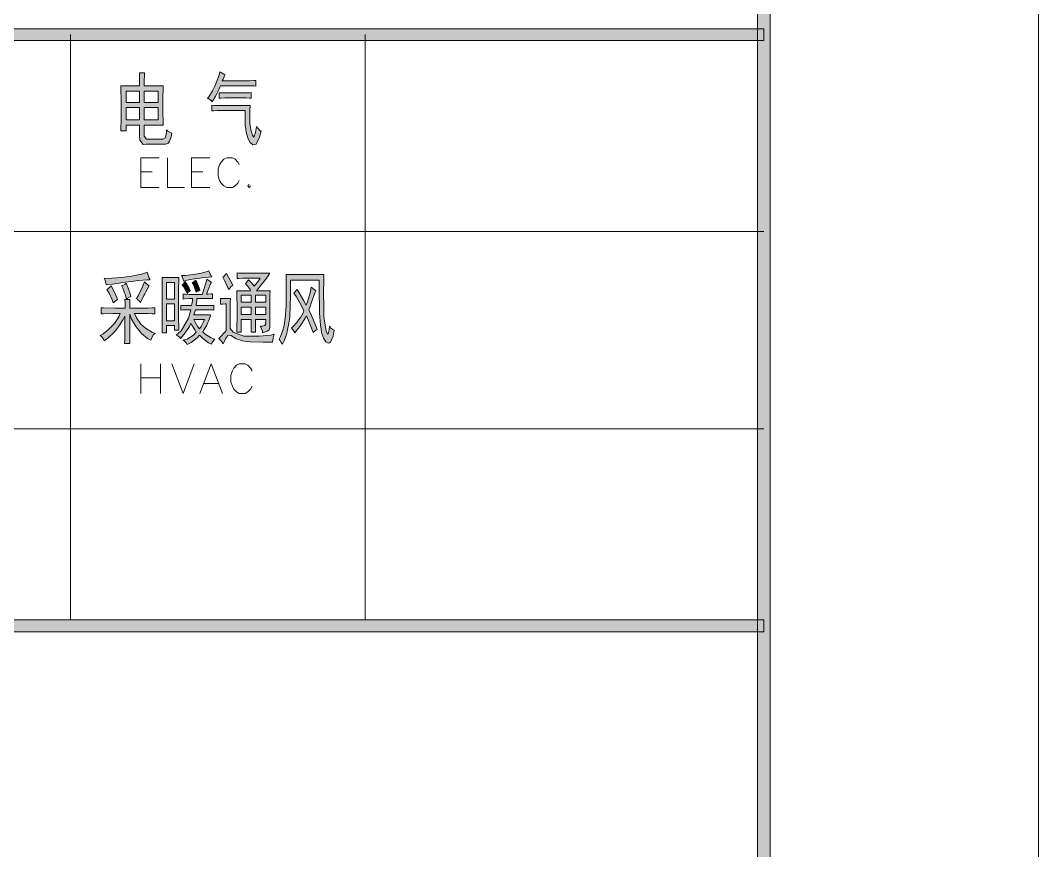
# Model space of a CAD drawing. Header units: millimetres. Extents: x 805 to 6044844, y 120 to 7887884.
# Drawn here: x 6039287 to 6044844, y 7865270 to 7869800 of the extents above; entities that cross this region are included whole.
import ezdxf

# ---------------------------------------------------------------- set-up
doc = ezdxf.new("R2010")
doc.units = ezdxf.units.MM

msp = doc.modelspace()

# ---------------------------------------------------------------- hatches: boundary and pattern name
h = msp.add_hatch(color=0)
h.dxf.hatch_style = 2
h.paths.add_polyline_path([(6043378.9, 7800256.9), (6043309.1, 7800327.2), (6043309.1, 7886349.6), (6043378.9, 7886419.9)])
h = msp.add_hatch(color=0)
h.dxf.hatch_style = 2
h.paths.add_polyline_path([(6035816, 7869690.5), (6035816, 7869754.9), (6043344, 7869754.9), (6043344, 7869690.5)])
h = msp.add_hatch(color=0)
h.paths.add_polyline_path([(6040113.7, 7869184.9), (6040109.4, 7869165.6), (6040101.4, 7869140.4), (6040097.6, 7869135), (6040093.9, 7869129.6), (6040081, 7869124.3), (6040072.4, 7869124.3), (6039973.1, 7869124.3), (6039956.5, 7869123.2), (6039938.8, 7869146.3), (6039937.7, 7869169.9), (6039937.7, 7869228.9), (6039864.2, 7869228.9), (6039864.2, 7869196.7), (6039835.2, 7869196.7), (6039835.7, 7869205.3), (6039836.3, 7869263.3), (6039836.3, 7869313.2), (6039836.3, 7869363.1), (6039835.7, 7869428), (6039835.2, 7869443.6), (6039937.7, 7869443.6), (6039937.7, 7869466.1), (6039937.2, 7869501.6), (6039936.6, 7869514.4), (6039964.5, 7869514.4), (6039964, 7869503.2), (6039963.5, 7869467.7), (6039963.5, 7869443.6), (6040066, 7869443.6), (6040065.4, 7869430.7), (6040064.4, 7869378.1), (6040064.4, 7869338.9), (6040064.4, 7869299.8), (6040065.4, 7869245), (6040066, 7869228.9), (6039963.5, 7869228.9), (6039963.5, 7869183.3), (6039963.5, 7869168.3), (6039975.3, 7869152.7), (6039987.1, 7869152.7), (6040054.2, 7869152.7), (6040064.4, 7869152.7), (6040076.7, 7869158.6), (6040078.3, 7869164.5), (6040080.5, 7869170.4), (6040083.7, 7869189.2), (6040084.7, 7869202.1), (6040091.2, 7869196.2), (6040105.7, 7869187.6)])
h.paths.add_polyline_path([(6040039.1, 7869257.4), (6040039.1, 7869325), (6039963.5, 7869325), (6039963.5, 7869257.4)])
h.paths.add_polyline_path([(6039937.7, 7869257.4), (6039937.7, 7869325), (6039864.2, 7869325), (6039864.2, 7869257.4)])
h.paths.add_polyline_path([(6040039.1, 7869352.4), (6040039.1, 7869414.6), (6039963.5, 7869414.6), (6039963.5, 7869352.4)])
h.paths.add_polyline_path([(6039937.7, 7869352.4), (6039937.7, 7869414.6), (6039864.2, 7869414.6), (6039864.2, 7869352.4)])
h = msp.add_hatch(color=0)
h.dxf.hatch_style = 2
h.paths.add_polyline_path([(6040405.1, 7869504.2), (6040401.4, 7869496.7), (6040393.3, 7869479.6), (6040389, 7869470.4), (6040528, 7869470.4), (6040539.9, 7869470.4), (6040561.3, 7869471.5), (6040571.5, 7869472), (6040571.5, 7869442), (6040561.3, 7869442.5), (6040539.9, 7869443.6), (6040528, 7869443.6), (6040378.8, 7869443.6), (6040375.6, 7869435), (6040366, 7869413.5), (6040359, 7869400.1), (6040352.5, 7869387.2), (6040339.7, 7869364.7), (6040333.2, 7869355.6), (6040327.9, 7869362.6), (6040315.5, 7869371.7), (6040308, 7869374.4), (6040316.1, 7869383.5), (6040334.8, 7869415.1), (6040345.6, 7869437.7), (6040356.3, 7869459.7), (6040371.9, 7869501), (6040376.2, 7869519.3), (6040383.1, 7869515), (6040397.6, 7869507.5)])
h = msp.add_hatch(color=0)
h.dxf.hatch_style = 2
h.paths.add_polyline_path([(6040506.6, 7869404.4), (6040516.8, 7869404.4), (6040537.2, 7869405.5), (6040547.4, 7869406), (6040547.4, 7869376), (6040537.2, 7869376.5), (6040516.8, 7869377.6), (6040506.6, 7869377.6), (6040413.2, 7869377.6), (6040403, 7869377.6), (6040382.6, 7869376.5), (6040372.4, 7869376), (6040372.4, 7869404.4), (6040382.6, 7869403.9), (6040403, 7869403.9), (6040413.2, 7869404.4)])
h = msp.add_hatch(color=0)
h.dxf.hatch_style = 2
h.paths.add_polyline_path([(6040600.5, 7869196.7), (6040591.4, 7869162.4), (6040573.7, 7869125.3), (6040565.1, 7869123.2), (6040556, 7869121), (6040540.9, 7869132.9), (6040534.5, 7869146.3), (6040528, 7869159.7), (6040519.5, 7869190.3), (6040516.8, 7869208), (6040514.1, 7869225.2), (6040513, 7869275.6), (6040514.1, 7869308.3), (6040375.1, 7869308.3), (6040364.9, 7869308.3), (6040343.4, 7869307.3), (6040331.6, 7869306.7), (6040331.6, 7869336.8), (6040343.4, 7869336.3), (6040364.9, 7869335.2), (6040375.1, 7869335.2), (6040540.9, 7869335.2), (6040539.9, 7869308.9), (6040538.8, 7869268.6), (6040538.8, 7869254.1), (6040539.3, 7869239.7), (6040542.5, 7869213.9), (6040545.2, 7869202.6), (6040548.4, 7869191.4), (6040554.3, 7869174.2), (6040558.1, 7869168.3), (6040561.3, 7869162.4), (6040570.4, 7869189.2), (6040576.3, 7869221.9), (6040583.3, 7869211.2), (6040595.1, 7869198.3)])
h = msp.add_hatch(color=0)
h.dxf.hatch_style = 2
h.paths.add_polyline_path([(6039994.6, 7868384.7), (6039979.6, 7868384.7), (6039929.1, 7868379.9), (6039894.2, 7868375.1), (6039858.8, 7868370.8), (6039789.6, 7868361.6), (6039755.2, 7868357.4), (6039753.6, 7868368.6), (6039747.7, 7868386.3), (6039744, 7868392.8), (6039758.4, 7868392.2), (6039813.2, 7868395.5), (6039852.9, 7868399.8), (6039892.6, 7868404), (6039955.4, 7868417.5), (6039978.5, 7868426.6), (6039981.7, 7868414.8), (6039989.8, 7868393.8)])
h = msp.add_hatch(color=0)
h.dxf.hatch_style = 2
h.paths.add_polyline_path([(6040166.9, 7868408.3), (6040188.9, 7868408.9), (6040231.8, 7868413.7), (6040253.8, 7868417.5), (6040275.8, 7868421.2), (6040306.4, 7868429.3), (6040315.5, 7868433.6), (6040318.7, 7868424.4), (6040326.8, 7868408.3), (6040331.6, 7868401.4), (6040313.9, 7868399.8), (6040276.9, 7868394.9), (6040257, 7868392.2), (6040237.2, 7868389), (6040197.4, 7868382), (6040177.1, 7868377.7), (6040175.4, 7868387.9), (6040170.1, 7868403)])
h = msp.add_hatch(color=0)
h.dxf.hatch_style = 2
h.paths.add_polyline_path([(6040412.7, 7868418.5), (6040423.4, 7868398.1), (6040440.6, 7868365.9), (6040447, 7868354.1), (6040440, 7868349.3), (6040428.8, 7868337), (6040424.5, 7868330.5), (6040419.6, 7868342.9), (6040403.5, 7868376.7), (6040391.2, 7868398.1), (6040396.6, 7868403), (6040407.3, 7868413.2)])
h = msp.add_hatch(color=0)
h.paths.add_polyline_path([(6040648.3, 7868420.1), (6040639.7, 7868406.7), (6040620.9, 7868381), (6040611.2, 7868369.2), (6040601.6, 7868357.4), (6040583.9, 7868335.3), (6040576.3, 7868325.2), (6040649.9, 7868325.2), (6040649.3, 7868306.9), (6040648.3, 7868270.4), (6040648.3, 7868252.7), (6040648.3, 7868136.2), (6040649.3, 7868125), (6040644.5, 7868111), (6040639.7, 7868107.3), (6040634.3, 7868104), (6040619.3, 7868098.1), (6040609.1, 7868095.5), (6040608, 7868103.5), (6040601.6, 7868121.2), (6040596.7, 7868130.9), (6040605.9, 7868131.9), (6040618.7, 7868134.6), (6040622, 7868136.2), (6040625.2, 7868137.9), (6040627.3, 7868154), (6040626.8, 7868168.4), (6040569.9, 7868168.4), (6040569.9, 7868099.2), (6040547.4, 7868099.2), (6040547.4, 7868168.4), (6040491.5, 7868168.4), (6040491.5, 7868099.2), (6040468.5, 7868099.2), (6040469, 7868127.1), (6040470.1, 7868182.4), (6040470.1, 7868210.3), (6040470.1, 7868238.2), (6040469, 7868295.6), (6040468.5, 7868325.2), (6040543.6, 7868325.2), (6040540.4, 7868332.1), (6040526.4, 7868350.9), (6040515.7, 7868362.7), (6040520, 7868367.5), (6040528, 7868378.8), (6040531.8, 7868384.7), (6040543.6, 7868372.9), (6040559.2, 7868355.2), (6040563.5, 7868349.3), (6040573.7, 7868363.3), (6040589.8, 7868385.3), (6040595.1, 7868392.8), (6040514.1, 7868392.8), (6040501.7, 7868392.8), (6040479.2, 7868392.2), (6040470.1, 7868391.2), (6040470.1, 7868421.8), (6040479.2, 7868420.7), (6040500.1, 7868420.1), (6040511.4, 7868420.1)])
h.paths.add_polyline_path([(6040626.8, 7868195.3), (6040626.8, 7868236.1), (6040569.9, 7868236.1), (6040569.9, 7868195.3)])
h.paths.add_polyline_path([(6040547.4, 7868195.3), (6040547.4, 7868236.1), (6040491.5, 7868236.1), (6040491.5, 7868195.3)])
h.paths.add_polyline_path([(6040626.8, 7868262.9), (6040626.8, 7868299.9), (6040569.9, 7868299.9), (6040569.9, 7868262.9)])
h.paths.add_polyline_path([(6040547.4, 7868262.9), (6040547.4, 7868299.9), (6040491.5, 7868299.9), (6040491.5, 7868262.9)])
h = msp.add_hatch(color=0)
h.dxf.hatch_style = 2
h.paths.add_polyline_path([(6040943.4, 7868413.2), (6040942.4, 7868379.4), (6040941.3, 7868318.2), (6040941.8, 7868290.8), (6040942.4, 7868263.4), (6040942.9, 7868218.9), (6040942.9, 7868202.3), (6040943.4, 7868185.1), (6040947.7, 7868147.5), (6040952, 7868127.1), (6040955.8, 7868106.2), (6040962.8, 7868087.4), (6040965.4, 7868089), (6040967.6, 7868090.6), (6040972.4, 7868111.6), (6040974, 7868130.9), (6040979.9, 7868123.4), (6040992.3, 7868112.6), (6040999.2, 7868109.4), (6040993.3, 7868077.7), (6040979.9, 7868043.9), (6040973.5, 7868040.7), (6040967, 7868038), (6040953.6, 7868045.5), (6040947.7, 7868055.7), (6040941.3, 7868066.5), (6040931.1, 7868097.6), (6040927.9, 7868117.5), (6040924.1, 7868137.9), (6040920.4, 7868181.3), (6040919.8, 7868204.4), (6040918.7, 7868228), (6040918.2, 7868317.1), (6040918.2, 7868382.6), (6040761.5, 7868382.6), (6040761.5, 7868314.4), (6040759.9, 7868224.3), (6040758.3, 7868202.3), (6040756.7, 7868180.2), (6040750.2, 7868136.2), (6040745.4, 7868114.2), (6040740.6, 7868092.2), (6040726.6, 7868052), (6040717, 7868033.2), (6040711.1, 7868041.8), (6040702.5, 7868055.2), (6040699.2, 7868060), (6040707.3, 7868074.5), (6040720.2, 7868108.9), (6040724.5, 7868128.7), (6040728.8, 7868148.6), (6040734.7, 7868193.1), (6040735.7, 7868218.4), (6040737.3, 7868243), (6040738.4, 7868297.8), (6040738.4, 7868327.3), (6040738.4, 7868356.8), (6040737.9, 7868399.8), (6040737.3, 7868413.2)])
h = msp.add_hatch(color=0)
h.dxf.hatch_style = 2
h.paths.add_polyline_path([(6039782.1, 7868350.9), (6039796.5, 7868325.2), (6039814.3, 7868288.1), (6039817.5, 7868276.3), (6039812.1, 7868273.1), (6039800.3, 7868264), (6039793.3, 7868258.1), (6039788.5, 7868274.7), (6039771.3, 7868311.7), (6039759, 7868332.1), (6039764.3, 7868335.3), (6039775.6, 7868345)])
h = msp.add_hatch(color=0)
h.dxf.hatch_style = 2
h.paths.add_polyline_path([(6039864.2, 7868365.9), (6039874.9, 7868339.1), (6039887.8, 7868302.6), (6039889.4, 7868293.5), (6039882.4, 7868289.7), (6039870.6, 7868282.2), (6039865.8, 7868277.9), (6039862.6, 7868293.5), (6039850.2, 7868329.4), (6039841.6, 7868350.9), (6039847, 7868353.1), (6039858.8, 7868361.1)])
h = msp.add_hatch(color=0)
h.dxf.hatch_style = 2
h.paths.add_polyline_path([(6039989.8, 7868350.9), (6039982.8, 7868339.6), (6039971, 7868318.7), (6039965.6, 7868308.5), (6039960.8, 7868298.3), (6039949, 7868274.7), (6039943.1, 7868261.3), (6039938.2, 7868266.1), (6039927, 7868276.3), (6039920, 7868281.7), (6039929.6, 7868297.8), (6039951.6, 7868342.9), (6039964.5, 7868372.9), (6039971.5, 7868365.9), (6039983.9, 7868355.2)])
h = msp.add_hatch(color=0)
h.paths.add_polyline_path([(6040151.8, 7868396.5), (6040151.3, 7868376.7), (6040150.8, 7868339.1), (6040150.8, 7868320.3), (6040150.8, 7868193.7), (6040150.8, 7868172.7), (6040151.3, 7868130.3), (6040151.8, 7868109.4), (6040127.7, 7868109.4), (6040127.7, 7868134.6), (6040084.7, 7868134.6), (6040084.7, 7868095.5), (6040060.6, 7868095.5), (6040060.6, 7868115.8), (6040061.1, 7868157.2), (6040061.7, 7868178.6), (6040061.7, 7868320.3), (6040061.7, 7868339.1), (6040061.1, 7868376.7), (6040060.6, 7868396.5)])
h.paths.add_polyline_path([(6040127.7, 7868159.9), (6040127.7, 7868254.3), (6040084.7, 7868254.3), (6040084.7, 7868159.9)])
h.paths.add_polyline_path([(6040127.7, 7868279.5), (6040127.7, 7868369.2), (6040084.7, 7868369.2), (6040084.7, 7868279.5)])
h = msp.add_hatch(color=0)
h.paths.add_polyline_path([(6040176, 7868055.2), (6040196.9, 7868061.1), (6040232.3, 7868083.1), (6040246.8, 7868099.2), (6040238.2, 7868111.6), (6040223.2, 7868136.2), (6040217.8, 7868148), (6040209.3, 7868130.3), (6040180.8, 7868087.9), (6040161, 7868063.8), (6040157.7, 7868069.7), (6040145.9, 7868078.8), (6040137.9, 7868082), (6040165.2, 7868105.6), (6040205, 7868174.9), (6040217.8, 7868220.5), (6040198.5, 7868220.5), (6040171.7, 7868220), (6040163.1, 7868218.9), (6040163.1, 7868246.3), (6040170.6, 7868245.2), (6040200.1, 7868244.1), (6040221.6, 7868244.1), (6040223.2, 7868251.1), (6040225.9, 7868269.9), (6040226.4, 7868281.7), (6040209.3, 7868281.7), (6040183.5, 7868280.6), (6040174.9, 7868279.5), (6040174.9, 7868306.9), (6040186.2, 7868305.8), (6040208.2, 7868305.3), (6040218.9, 7868305.3), (6040278.5, 7868305.3), (6040289.8, 7868337), (6040302.6, 7868378.8), (6040303.7, 7868387.9), (6040310.2, 7868383.6), (6040323.6, 7868375.1), (6040330.5, 7868370.8), (6040325.2, 7868362.7), (6040311.8, 7868330.5), (6040302.6, 7868306.9), (6040310.7, 7868306.9), (6040327.3, 7868307.4), (6040335.4, 7868308.5), (6040335.4, 7868281.7), (6040250.6, 7868281.7), (6040249.5, 7868269.9), (6040246.8, 7868251.1), (6040245.8, 7868244.1), (6040307.5, 7868244.1), (6040317.1, 7868244.1), (6040334.8, 7868245.2), (6040343.4, 7868246.3), (6040343.4, 7868218.9), (6040335.4, 7868220), (6040318.7, 7868220.5), (6040309.1, 7868220.5), (6040242, 7868220.5), (6040234.5, 7868193.7), (6040325.2, 7868193.7), (6040322.5, 7868181.9), (6040313.9, 7868158.8), (6040309.1, 7868148), (6040303.7, 7868137.3), (6040290.8, 7868113.2), (6040282.2, 7868100.8), (6040295.1, 7868087.9), (6040327.9, 7868067.5), (6040348.3, 7868060), (6040343.4, 7868055.7), (6040334.3, 7868042.3), (6040330.5, 7868033.2), (6040313.9, 7868040.7), (6040281.2, 7868065.4), (6040264.5, 7868082), (6040252.7, 7868067.5), (6040218.4, 7868042.3), (6040196.4, 7868031.6), (6040193.2, 7868038), (6040183, 7868049.8)])
h.paths.add_polyline_path([(6040264.5, 7868117.5), (6040273.7, 7868130.3), (6040286.5, 7868155.6), (6040291.4, 7868168.4), (6040234.5, 7868168.4), (6040240.4, 7868152.9), (6040255.9, 7868127.7)])
h = msp.add_hatch(color=0)
h.dxf.hatch_style = 2
h.paths.add_polyline_path([(6040187.3, 7868374.5), (6040194.2, 7868363.3), (6040208.2, 7868339.1), (6040215.2, 7868325.2), (6040210.3, 7868321.9), (6040200.7, 7868314.4), (6040196.4, 7868310.1), (6040189.9, 7868324.6), (6040177.1, 7868347.2), (6040170.6, 7868355.7), (6040176, 7868361.6), (6040184, 7868370.8)])
h = msp.add_hatch(color=0)
h.dxf.hatch_style = 2
h.paths.add_polyline_path([(6040245.8, 7868317.1), (6040241.5, 7868332.1), (6040231.3, 7868358.4), (6040225.4, 7868369.2), (6040230.2, 7868371.8), (6040239.8, 7868378.8), (6040244.1, 7868382.6), (6040251.1, 7868367.5), (6040261.9, 7868340.7), (6040266.1, 7868328.9), (6040260.8, 7868325.2), (6040250.6, 7868319.2)])
h = msp.add_hatch(color=0)
h.dxf.hatch_style = 2
h.paths.add_polyline_path([(6040899.4, 7868323.5), (6040895.7, 7868317.1), (6040886.5, 7868294), (6040881.7, 7868277.9), (6040876.3, 7868261.8), (6040866.2, 7868233.4), (6040861.3, 7868220.5), (6040875.3, 7868190.4), (6040897.3, 7868137.3), (6040905.9, 7868114.2), (6040899.4, 7868109.9), (6040888.7, 7868101.4), (6040884.4, 7868097.6), (6040879.6, 7868111.6), (6040861.9, 7868157.2), (6040848.4, 7868188.8), (6040841.5, 7868176), (6040827, 7868152.3), (6040819.5, 7868141.1), (6040811.9, 7868130.3), (6040794.2, 7868107.3), (6040784, 7868095.5), (6040779.2, 7868105.1), (6040770.1, 7868117.5), (6040766.3, 7868121.2), (6040776.5, 7868129.3), (6040795.8, 7868151.8), (6040805.5, 7868165.8), (6040815.2, 7868179.7), (6040829.7, 7868204.4), (6040834.5, 7868215.7), (6040822.1, 7868242.5), (6040794.2, 7868290.8), (6040779.2, 7868311.7), (6040784.6, 7868317.1), (6040793.7, 7868327.3), (6040796.9, 7868332.1), (6040809.3, 7868312.8), (6040834.5, 7868269.9), (6040847.4, 7868246.3), (6040854.3, 7868264), (6040867.8, 7868312.8), (6040874.2, 7868343.9)])
h = msp.add_hatch(color=0)
h.dxf.hatch_style = 2
h.paths.add_polyline_path([(6039859.3, 7868230.7), (6039859.3, 7868238.2), (6039858.8, 7868261.3), (6039857.7, 7868276.3), (6039884.6, 7868276.3), (6039884, 7868262.9), (6039883.5, 7868239.8), (6039883.5, 7868230.7), (6039974.7, 7868230.7), (6039983.9, 7868230.7), (6040006.9, 7868231.8), (6040020.3, 7868232.3), (6040020.3, 7868198.5), (6040006.9, 7868199.6), (6039984.4, 7868200.6), (6039975.8, 7868200.6), (6039909.8, 7868200.6), (6039920, 7868177.6), (6039945.2, 7868142.1), (6039959.7, 7868129.3), (6039974.7, 7868116.9), (6040006.4, 7868098.1), (6040022.5, 7868092.2), (6040014.4, 7868085.8), (6040002.6, 7868067), (6039998.3, 7868055.2), (6039980.6, 7868064.3), (6039948.4, 7868091.7), (6039933.4, 7868109.4), (6039918.4, 7868127.1), (6039894.2, 7868170.6), (6039884.6, 7868196.9), (6039883.5, 7868105.6), (6039883.5, 7868091.7), (6039884, 7868056.8), (6039884.6, 7868036.4), (6039855.6, 7868036.4), (6039856.7, 7868057.9), (6039857.7, 7868092.2), (6039857.7, 7868105.6), (6039857.7, 7868186.7), (6039848.6, 7868167.4), (6039825, 7868130.9), (6039811, 7868114.2), (6039797.1, 7868097.6), (6039764.3, 7868065.9), (6039745, 7868052), (6039740.7, 7868060), (6039729.5, 7868074.5), (6039722.5, 7868080.4), (6039739.1, 7868089.5), (6039770.3, 7868115.3), (6039785.3, 7868130.9), (6039799.8, 7868147), (6039823.9, 7868181.9), (6039832.5, 7868200.6), (6039791.7, 7868200.6), (6039739.1, 7868199.6), (6039727.3, 7868198.5), (6039727.3, 7868232.3), (6039740.7, 7868231.8), (6039806.7, 7868230.7)])
h = msp.add_hatch(color=0)
h.dxf.hatch_style = 2
h.paths.add_polyline_path([(6040433.1, 7868281.7), (6040432.5, 7868264.5), (6040432, 7868233.9), (6040432, 7868220.5), (6040432, 7868119.1), (6040447.5, 7868098.1), (6040506, 7868077.2), (6040548.4, 7868077.2), (6040590.8, 7868077.2), (6040653.1, 7868082), (6040672.4, 7868087.4), (6040668.7, 7868077.2), (6040664.4, 7868055.7), (6040663.8, 7868045), (6040612.8, 7868043.9), (6040540.9, 7868046.1), (6040520, 7868048.2), (6040498.5, 7868050.9), (6040464.2, 7868062.2), (6040450.8, 7868071.3), (6040437.3, 7868079.9), (6040419.6, 7868082.6), (6040415.3, 7868076.1), (6040411, 7868069.7), (6040400.3, 7868049.3), (6040393.9, 7868034.8), (6040388, 7868043.4), (6040376.7, 7868057.9), (6040370.8, 7868063.8), (6040381, 7868075.6), (6040400.9, 7868097.6), (6040410.5, 7868107.3), (6040410.5, 7868252.7), (6040405.1, 7868252.7), (6040389.6, 7868252.2), (6040378.8, 7868251.1), (6040378.8, 7868283.3), (6040389, 7868282.2), (6040415.9, 7868281.7)])
h = msp.add_hatch(color=0)
h.dxf.hatch_style = 2
h.paths.add_polyline_path([(6035838.5, 7866464.5), (6035838.5, 7866528.9), (6043344, 7866528.9), (6043344, 7866464.5)])

# ---------------------------------------------------------------- linework, layer by layer
at = {"color": 0, "lineweight": 0}
for points in [[(5918704.9, 7798792.3), (5918704.9, 7887884.5), (6044844, 7887884.5), (6044844, 7798792.3)], [(6043378.9, 7800256.9), (6043309.1, 7800327.2), (6043309.1, 7886349.6), (6043378.9, 7886419.9)], [(6035816, 7869690.5), (6035816, 7869754.9), (6043344, 7869754.9), (6043344, 7869690.5)], [(6040113.7, 7869184.9), (6040109.4, 7869165.6), (6040101.4, 7869140.4), (6040097.6, 7869135), (6040093.9, 7869129.6), (6040081, 7869124.3), (6040072.4, 7869124.3), (6039973.1, 7869124.3), (6039956.5, 7869123.2), (6039938.8, 7869146.3), (6039937.7, 7869169.9), (6039937.7, 7869228.9), (6039864.2, 7869228.9), (6039864.2, 7869196.7), (6039835.2, 7869196.7), (6039835.7, 7869205.3), (6039836.3, 7869263.3), (6039836.3, 7869313.2), (6039836.3, 7869363.1), (6039835.7, 7869428), (6039835.2, 7869443.6), (6039937.7, 7869443.6), (6039937.7, 7869466.1), (6039937.2, 7869501.6), (6039936.6, 7869514.4), (6039964.5, 7869514.4), (6039964, 7869503.2), (6039963.5, 7869467.7), (6039963.5, 7869443.6), (6040066, 7869443.6), (6040065.4, 7869430.7), (6040064.4, 7869378.1), (6040064.4, 7869338.9), (6040064.4, 7869299.8), (6040065.4, 7869245), (6040066, 7869228.9), (6039963.5, 7869228.9), (6039963.5, 7869183.3), (6039963.5, 7869168.3), (6039975.3, 7869152.7), (6039987.1, 7869152.7), (6040054.2, 7869152.7), (6040064.4, 7869152.7), (6040076.7, 7869158.6), (6040078.3, 7869164.5), (6040080.5, 7869170.4), (6040083.7, 7869189.2), (6040084.7, 7869202.1), (6040091.2, 7869196.2), (6040105.7, 7869187.6)], [(6040405.1, 7869504.2), (6040401.4, 7869496.7), (6040393.3, 7869479.6), (6040389, 7869470.4), (6040528, 7869470.4), (6040539.9, 7869470.4), (6040561.3, 7869471.5), (6040571.5, 7869472), (6040571.5, 7869442), (6040561.3, 7869442.5), (6040539.9, 7869443.6), (6040528, 7869443.6), (6040378.8, 7869443.6), (6040375.6, 7869435), (6040366, 7869413.5), (6040359, 7869400.1), (6040352.5, 7869387.2), (6040339.7, 7869364.7), (6040333.2, 7869355.6), (6040327.9, 7869362.6), (6040315.5, 7869371.7), (6040308, 7869374.4), (6040316.1, 7869383.5), (6040334.8, 7869415.1), (6040345.6, 7869437.7), (6040356.3, 7869459.7), (6040371.9, 7869501), (6040376.2, 7869519.3), (6040383.1, 7869515), (6040397.6, 7869507.5)], [(6039937.7, 7869352.4), (6039937.7, 7869414.6), (6039864.2, 7869414.6), (6039864.2, 7869352.4)], [(6040039.1, 7869352.4), (6040039.1, 7869414.6), (6039963.5, 7869414.6), (6039963.5, 7869352.4)], [(6040506.6, 7869404.4), (6040516.8, 7869404.4), (6040537.2, 7869405.5), (6040547.4, 7869406), (6040547.4, 7869376), (6040537.2, 7869376.5), (6040516.8, 7869377.6), (6040506.6, 7869377.6), (6040413.2, 7869377.6), (6040403, 7869377.6), (6040382.6, 7869376.5), (6040372.4, 7869376), (6040372.4, 7869404.4), (6040382.6, 7869403.9), (6040403, 7869403.9), (6040413.2, 7869404.4)], [(6039937.7, 7869257.4), (6039937.7, 7869325), (6039864.2, 7869325), (6039864.2, 7869257.4)], [(6040039.1, 7869257.4), (6040039.1, 7869325), (6039963.5, 7869325), (6039963.5, 7869257.4)], [(6040600.5, 7869196.7), (6040591.4, 7869162.4), (6040573.7, 7869125.3), (6040565.1, 7869123.2), (6040556, 7869121), (6040540.9, 7869132.9), (6040534.5, 7869146.3), (6040528, 7869159.7), (6040519.5, 7869190.3), (6040516.8, 7869208), (6040514.1, 7869225.2), (6040513, 7869275.6), (6040514.1, 7869308.3), (6040375.1, 7869308.3), (6040364.9, 7869308.3), (6040343.4, 7869307.3), (6040331.6, 7869306.7), (6040331.6, 7869336.8), (6040343.4, 7869336.3), (6040364.9, 7869335.2), (6040375.1, 7869335.2), (6040540.9, 7869335.2), (6040539.9, 7869308.9), (6040538.8, 7869268.6), (6040538.8, 7869254.1), (6040539.3, 7869239.7), (6040542.5, 7869213.9), (6040545.2, 7869202.6), (6040548.4, 7869191.4), (6040554.3, 7869174.2), (6040558.1, 7869168.3), (6040561.3, 7869162.4), (6040570.4, 7869189.2), (6040576.3, 7869221.9), (6040583.3, 7869211.2), (6040595.1, 7869198.3)], [(6039994.6, 7868384.7), (6039979.6, 7868384.7), (6039929.1, 7868379.9), (6039894.2, 7868375.1), (6039858.8, 7868370.8), (6039789.6, 7868361.6), (6039755.2, 7868357.4), (6039753.6, 7868368.6), (6039747.7, 7868386.3), (6039744, 7868392.8), (6039758.4, 7868392.2), (6039813.2, 7868395.5), (6039852.9, 7868399.8), (6039892.6, 7868404), (6039955.4, 7868417.5), (6039978.5, 7868426.6), (6039981.7, 7868414.8), (6039989.8, 7868393.8)], [(6040166.9, 7868408.3), (6040188.9, 7868408.9), (6040231.8, 7868413.7), (6040253.8, 7868417.5), (6040275.8, 7868421.2), (6040306.4, 7868429.3), (6040315.5, 7868433.6), (6040318.7, 7868424.4), (6040326.8, 7868408.3), (6040331.6, 7868401.4), (6040313.9, 7868399.8), (6040276.9, 7868394.9), (6040257, 7868392.2), (6040237.2, 7868389), (6040197.4, 7868382), (6040177.1, 7868377.7), (6040175.4, 7868387.9), (6040170.1, 7868403)], [(6040412.7, 7868418.5), (6040423.4, 7868398.1), (6040440.6, 7868365.9), (6040447, 7868354.1), (6040440, 7868349.3), (6040428.8, 7868337), (6040424.5, 7868330.5), (6040419.6, 7868342.9), (6040403.5, 7868376.7), (6040391.2, 7868398.1), (6040396.6, 7868403), (6040407.3, 7868413.2)], [(6040648.3, 7868420.1), (6040639.7, 7868406.7), (6040620.9, 7868381), (6040611.2, 7868369.2), (6040601.6, 7868357.4), (6040583.9, 7868335.3), (6040576.3, 7868325.2), (6040649.9, 7868325.2), (6040649.3, 7868306.9), (6040648.3, 7868270.4), (6040648.3, 7868252.7), (6040648.3, 7868136.2), (6040649.3, 7868125), (6040644.5, 7868111), (6040639.7, 7868107.3), (6040634.3, 7868104), (6040619.3, 7868098.1), (6040609.1, 7868095.5), (6040608, 7868103.5), (6040601.6, 7868121.2), (6040596.7, 7868130.9), (6040605.9, 7868131.9), (6040618.7, 7868134.6), (6040622, 7868136.2), (6040625.2, 7868137.9), (6040627.3, 7868154), (6040626.8, 7868168.4), (6040569.9, 7868168.4), (6040569.9, 7868099.2), (6040547.4, 7868099.2), (6040547.4, 7868168.4), (6040491.5, 7868168.4), (6040491.5, 7868099.2), (6040468.5, 7868099.2), (6040469, 7868127.1), (6040470.1, 7868182.4), (6040470.1, 7868210.3), (6040470.1, 7868238.2), (6040469, 7868295.6), (6040468.5, 7868325.2), (6040543.6, 7868325.2), (6040540.4, 7868332.1), (6040526.4, 7868350.9), (6040515.7, 7868362.7), (6040520, 7868367.5), (6040528, 7868378.8), (6040531.8, 7868384.7), (6040543.6, 7868372.9), (6040559.2, 7868355.2), (6040563.5, 7868349.3), (6040573.7, 7868363.3), (6040589.8, 7868385.3), (6040595.1, 7868392.8), (6040514.1, 7868392.8), (6040501.7, 7868392.8), (6040479.2, 7868392.2), (6040470.1, 7868391.2), (6040470.1, 7868421.8), (6040479.2, 7868420.7), (6040500.1, 7868420.1), (6040511.4, 7868420.1)], [(6040943.4, 7868413.2), (6040942.4, 7868379.4), (6040941.3, 7868318.2), (6040941.8, 7868290.8), (6040942.4, 7868263.4), (6040942.9, 7868218.9), (6040942.9, 7868202.3), (6040943.4, 7868185.1), (6040947.7, 7868147.5), (6040952, 7868127.1), (6040955.8, 7868106.2), (6040962.8, 7868087.4), (6040965.4, 7868089), (6040967.6, 7868090.6), (6040972.4, 7868111.6), (6040974, 7868130.9), (6040979.9, 7868123.4), (6040992.3, 7868112.6), (6040999.2, 7868109.4), (6040993.3, 7868077.7), (6040979.9, 7868043.9), (6040973.5, 7868040.7), (6040967, 7868038), (6040953.6, 7868045.5), (6040947.7, 7868055.7), (6040941.3, 7868066.5), (6040931.1, 7868097.6), (6040927.9, 7868117.5), (6040924.1, 7868137.9), (6040920.4, 7868181.3), (6040919.8, 7868204.4), (6040918.7, 7868228), (6040918.2, 7868317.1), (6040918.2, 7868382.6), (6040761.5, 7868382.6), (6040761.5, 7868314.4), (6040759.9, 7868224.3), (6040758.3, 7868202.3), (6040756.7, 7868180.2), (6040750.2, 7868136.2), (6040745.4, 7868114.2), (6040740.6, 7868092.2), (6040726.6, 7868052), (6040717, 7868033.2), (6040711.1, 7868041.8), (6040702.5, 7868055.2), (6040699.2, 7868060), (6040707.3, 7868074.5), (6040720.2, 7868108.9), (6040724.5, 7868128.7), (6040728.8, 7868148.6), (6040734.7, 7868193.1), (6040735.7, 7868218.4), (6040737.3, 7868243), (6040738.4, 7868297.8), (6040738.4, 7868327.3), (6040738.4, 7868356.8), (6040737.9, 7868399.8), (6040737.3, 7868413.2)], [(6039782.1, 7868350.9), (6039796.5, 7868325.2), (6039814.3, 7868288.1), (6039817.5, 7868276.3), (6039812.1, 7868273.1), (6039800.3, 7868264), (6039793.3, 7868258.1), (6039788.5, 7868274.7), (6039771.3, 7868311.7), (6039759, 7868332.1), (6039764.3, 7868335.3), (6039775.6, 7868345)], [(6039864.2, 7868365.9), (6039874.9, 7868339.1), (6039887.8, 7868302.6), (6039889.4, 7868293.5), (6039882.4, 7868289.7), (6039870.6, 7868282.2), (6039865.8, 7868277.9), (6039862.6, 7868293.5), (6039850.2, 7868329.4), (6039841.6, 7868350.9), (6039847, 7868353.1), (6039858.8, 7868361.1)], [(6039989.8, 7868350.9), (6039982.8, 7868339.6), (6039971, 7868318.7), (6039965.6, 7868308.5), (6039960.8, 7868298.3), (6039949, 7868274.7), (6039943.1, 7868261.3), (6039938.2, 7868266.1), (6039927, 7868276.3), (6039920, 7868281.7), (6039929.6, 7868297.8), (6039951.6, 7868342.9), (6039964.5, 7868372.9), (6039971.5, 7868365.9), (6039983.9, 7868355.2)], [(6040151.8, 7868396.5), (6040151.3, 7868376.7), (6040150.8, 7868339.1), (6040150.8, 7868320.3), (6040150.8, 7868193.7), (6040150.8, 7868172.7), (6040151.3, 7868130.3), (6040151.8, 7868109.4), (6040127.7, 7868109.4), (6040127.7, 7868134.6), (6040084.7, 7868134.6), (6040084.7, 7868095.5), (6040060.6, 7868095.5), (6040060.6, 7868115.8), (6040061.1, 7868157.2), (6040061.7, 7868178.6), (6040061.7, 7868320.3), (6040061.7, 7868339.1), (6040061.1, 7868376.7), (6040060.6, 7868396.5)], [(6040127.7, 7868279.5), (6040127.7, 7868369.2), (6040084.7, 7868369.2), (6040084.7, 7868279.5)], [(6040176, 7868055.2), (6040196.9, 7868061.1), (6040232.3, 7868083.1), (6040246.8, 7868099.2), (6040238.2, 7868111.6), (6040223.2, 7868136.2), (6040217.8, 7868148), (6040209.3, 7868130.3), (6040180.8, 7868087.9), (6040161, 7868063.8), (6040157.7, 7868069.7), (6040145.9, 7868078.8), (6040137.9, 7868082), (6040165.2, 7868105.6), (6040205, 7868174.9), (6040217.8, 7868220.5), (6040198.5, 7868220.5), (6040171.7, 7868220), (6040163.1, 7868218.9), (6040163.1, 7868246.3), (6040170.6, 7868245.2), (6040200.1, 7868244.1), (6040221.6, 7868244.1), (6040223.2, 7868251.1), (6040225.9, 7868269.9), (6040226.4, 7868281.7), (6040209.3, 7868281.7), (6040183.5, 7868280.6), (6040174.9, 7868279.5), (6040174.9, 7868306.9), (6040186.2, 7868305.8), (6040208.2, 7868305.3), (6040218.9, 7868305.3), (6040278.5, 7868305.3), (6040289.8, 7868337), (6040302.6, 7868378.8), (6040303.7, 7868387.9), (6040310.2, 7868383.6), (6040323.6, 7868375.1), (6040330.5, 7868370.8), (6040325.2, 7868362.7), (6040311.8, 7868330.5), (6040302.6, 7868306.9), (6040310.7, 7868306.9), (6040327.3, 7868307.4), (6040335.4, 7868308.5), (6040335.4, 7868281.7), (6040250.6, 7868281.7), (6040249.5, 7868269.9), (6040246.8, 7868251.1), (6040245.8, 7868244.1), (6040307.5, 7868244.1), (6040317.1, 7868244.1), (6040334.8, 7868245.2), (6040343.4, 7868246.3), (6040343.4, 7868218.9), (6040335.4, 7868220), (6040318.7, 7868220.5), (6040309.1, 7868220.5), (6040242, 7868220.5), (6040234.5, 7868193.7), (6040325.2, 7868193.7), (6040322.5, 7868181.9), (6040313.9, 7868158.8), (6040309.1, 7868148), (6040303.7, 7868137.3), (6040290.8, 7868113.2), (6040282.2, 7868100.8), (6040295.1, 7868087.9), (6040327.9, 7868067.5), (6040348.3, 7868060), (6040343.4, 7868055.7), (6040334.3, 7868042.3), (6040330.5, 7868033.2), (6040313.9, 7868040.7), (6040281.2, 7868065.4), (6040264.5, 7868082), (6040252.7, 7868067.5), (6040218.4, 7868042.3), (6040196.4, 7868031.6), (6040193.2, 7868038), (6040183, 7868049.8)], [(6040187.3, 7868374.5), (6040194.2, 7868363.3), (6040208.2, 7868339.1), (6040215.2, 7868325.2), (6040210.3, 7868321.9), (6040200.7, 7868314.4), (6040196.4, 7868310.1), (6040189.9, 7868324.6), (6040177.1, 7868347.2), (6040170.6, 7868355.7), (6040176, 7868361.6), (6040184, 7868370.8)], [(6040245.8, 7868317.1), (6040241.5, 7868332.1), (6040231.3, 7868358.4), (6040225.4, 7868369.2), (6040230.2, 7868371.8), (6040239.8, 7868378.8), (6040244.1, 7868382.6), (6040251.1, 7868367.5), (6040261.9, 7868340.7), (6040266.1, 7868328.9), (6040260.8, 7868325.2), (6040250.6, 7868319.2)], [(6040547.4, 7868262.9), (6040547.4, 7868299.9), (6040491.5, 7868299.9), (6040491.5, 7868262.9)], [(6040626.8, 7868262.9), (6040626.8, 7868299.9), (6040569.9, 7868299.9), (6040569.9, 7868262.9)], [(6040899.4, 7868323.5), (6040895.7, 7868317.1), (6040886.5, 7868294), (6040881.7, 7868277.9), (6040876.3, 7868261.8), (6040866.2, 7868233.4), (6040861.3, 7868220.5), (6040875.3, 7868190.4), (6040897.3, 7868137.3), (6040905.9, 7868114.2), (6040899.4, 7868109.9), (6040888.7, 7868101.4), (6040884.4, 7868097.6), (6040879.6, 7868111.6), (6040861.9, 7868157.2), (6040848.4, 7868188.8), (6040841.5, 7868176), (6040827, 7868152.3), (6040819.5, 7868141.1), (6040811.9, 7868130.3), (6040794.2, 7868107.3), (6040784, 7868095.5), (6040779.2, 7868105.1), (6040770.1, 7868117.5), (6040766.3, 7868121.2), (6040776.5, 7868129.3), (6040795.8, 7868151.8), (6040805.5, 7868165.8), (6040815.2, 7868179.7), (6040829.7, 7868204.4), (6040834.5, 7868215.7), (6040822.1, 7868242.5), (6040794.2, 7868290.8), (6040779.2, 7868311.7), (6040784.6, 7868317.1), (6040793.7, 7868327.3), (6040796.9, 7868332.1), (6040809.3, 7868312.8), (6040834.5, 7868269.9), (6040847.4, 7868246.3), (6040854.3, 7868264), (6040867.8, 7868312.8), (6040874.2, 7868343.9)], [(6039859.3, 7868230.7), (6039859.3, 7868238.2), (6039858.8, 7868261.3), (6039857.7, 7868276.3), (6039884.6, 7868276.3), (6039884, 7868262.9), (6039883.5, 7868239.8), (6039883.5, 7868230.7), (6039974.7, 7868230.7), (6039983.9, 7868230.7), (6040006.9, 7868231.8), (6040020.3, 7868232.3), (6040020.3, 7868198.5), (6040006.9, 7868199.6), (6039984.4, 7868200.6), (6039975.8, 7868200.6), (6039909.8, 7868200.6), (6039920, 7868177.6), (6039945.2, 7868142.1), (6039959.7, 7868129.3), (6039974.7, 7868116.9), (6040006.4, 7868098.1), (6040022.5, 7868092.2), (6040014.4, 7868085.8), (6040002.6, 7868067), (6039998.3, 7868055.2), (6039980.6, 7868064.3), (6039948.4, 7868091.7), (6039933.4, 7868109.4), (6039918.4, 7868127.1), (6039894.2, 7868170.6), (6039884.6, 7868196.9), (6039883.5, 7868105.6), (6039883.5, 7868091.7), (6039884, 7868056.8), (6039884.6, 7868036.4), (6039855.6, 7868036.4), (6039856.7, 7868057.9), (6039857.7, 7868092.2), (6039857.7, 7868105.6), (6039857.7, 7868186.7), (6039848.6, 7868167.4), (6039825, 7868130.9), (6039811, 7868114.2), (6039797.1, 7868097.6), (6039764.3, 7868065.9), (6039745, 7868052), (6039740.7, 7868060), (6039729.5, 7868074.5), (6039722.5, 7868080.4), (6039739.1, 7868089.5), (6039770.3, 7868115.3), (6039785.3, 7868130.9), (6039799.8, 7868147), (6039823.9, 7868181.9), (6039832.5, 7868200.6), (6039791.7, 7868200.6), (6039739.1, 7868199.6), (6039727.3, 7868198.5), (6039727.3, 7868232.3), (6039740.7, 7868231.8), (6039806.7, 7868230.7)], [(6040127.7, 7868159.9), (6040127.7, 7868254.3), (6040084.7, 7868254.3), (6040084.7, 7868159.9)], [(6040433.1, 7868281.7), (6040432.5, 7868264.5), (6040432, 7868233.9), (6040432, 7868220.5), (6040432, 7868119.1), (6040447.5, 7868098.1), (6040506, 7868077.2), (6040548.4, 7868077.2), (6040590.8, 7868077.2), (6040653.1, 7868082), (6040672.4, 7868087.4), (6040668.7, 7868077.2), (6040664.4, 7868055.7), (6040663.8, 7868045), (6040612.8, 7868043.9), (6040540.9, 7868046.1), (6040520, 7868048.2), (6040498.5, 7868050.9), (6040464.2, 7868062.2), (6040450.8, 7868071.3), (6040437.3, 7868079.9), (6040419.6, 7868082.6), (6040415.3, 7868076.1), (6040411, 7868069.7), (6040400.3, 7868049.3), (6040393.9, 7868034.8), (6040388, 7868043.4), (6040376.7, 7868057.9), (6040370.8, 7868063.8), (6040381, 7868075.6), (6040400.9, 7868097.6), (6040410.5, 7868107.3), (6040410.5, 7868252.7), (6040405.1, 7868252.7), (6040389.6, 7868252.2), (6040378.8, 7868251.1), (6040378.8, 7868283.3), (6040389, 7868282.2), (6040415.9, 7868281.7)], [(6040547.4, 7868195.3), (6040547.4, 7868236.1), (6040491.5, 7868236.1), (6040491.5, 7868195.3)], [(6040626.8, 7868195.3), (6040626.8, 7868236.1), (6040569.9, 7868236.1), (6040569.9, 7868195.3)], [(6040264.5, 7868117.5), (6040273.7, 7868130.3), (6040286.5, 7868155.6), (6040291.4, 7868168.4), (6040234.5, 7868168.4), (6040240.4, 7868152.9), (6040255.9, 7868127.7)], [(6035838.5, 7866464.5), (6035838.5, 7866528.9), (6043344, 7866528.9), (6043344, 7866464.5)]]:
    msp.add_lwpolyline(points, close=True, dxfattribs=at)
for points in [[(6039559.9, 7869722.7), (6039559.9, 7866526.7)], [(6041169.4, 7869722.7), (6041169.4, 7866526.7)], [(6039944.1, 7868888.7), (6039944.1, 7869050.2), (6040044.5, 7869050.2)], [(6040090.1, 7869050.2), (6040090.1, 7868888.7), (6040182.4, 7868888.7)], [(6040221.1, 7868888.7), (6040221.1, 7869050.2), (6040320.9, 7869050.2)], [(6040481.9, 7869011.6), (6040474.4, 7869027.1), (6040458.8, 7869042.7), (6040443.8, 7869050.2), (6040413.2, 7869050.2), (6040397.6, 7869042.7), (6040382.1, 7869027.1), (6040374.6, 7869011.6), (6040367, 7868989), (6040367, 7868950.4), (6040374.6, 7868927.3), (6040382.1, 7868911.7), (6040397.6, 7868896.7), (6040413.2, 7868888.7), (6040443.8, 7868888.7), (6040458.8, 7868896.7), (6040474.4, 7868911.7), (6040481.9, 7868927.3)], [(6039944.1, 7868973.5), (6040005.9, 7868973.5)], [(6040221.1, 7868973.5), (6040282.2, 7868973.5)], [(6040536.1, 7868904.2), (6040528, 7868896.7), (6040536.1, 7868888.7), (6040543.6, 7868896.7)], [(6039944.1, 7868888.7), (6040044.5, 7868888.7)], [(6040221.1, 7868888.7), (6040320.9, 7868888.7)], [(6035816, 7868647.7), (6043344, 7868647.7)], [(6039944.1, 7867764.9), (6039944.1, 7867926.4)], [(6040052, 7867926.4), (6040052, 7867764.9)], [(6040113.2, 7867926.4), (6040174.9, 7867764.9), (6040236.1, 7867926.4)], [(6040267.2, 7867764.9), (6040328.4, 7867926.4), (6040390.1, 7867764.9)], [(6040551.1, 7867887.8), (6040543.6, 7867903.3), (6040528, 7867918.9), (6040513, 7867926.4), (6040481.9, 7867926.4), (6040466.9, 7867918.9), (6040451.3, 7867903.3), (6040443.8, 7867887.8), (6040435.7, 7867864.7), (6040435.7, 7867826.6), (6040443.8, 7867803.5), (6040451.3, 7867787.9), (6040466.9, 7867772.9), (6040481.9, 7867764.9), (6040513, 7867764.9), (6040528, 7867772.9), (6040543.6, 7867787.9), (6040551.1, 7867803.5)], [(6039944.1, 7867849.7), (6040052, 7867849.7)], [(6040290.3, 7867819.1), (6040367, 7867819.1)], [(6035816, 7867572.2), (6043344, 7867572.2)]]:
    msp.add_lwpolyline(points, dxfattribs=at)

doc.saveas('drawing.dxf')
